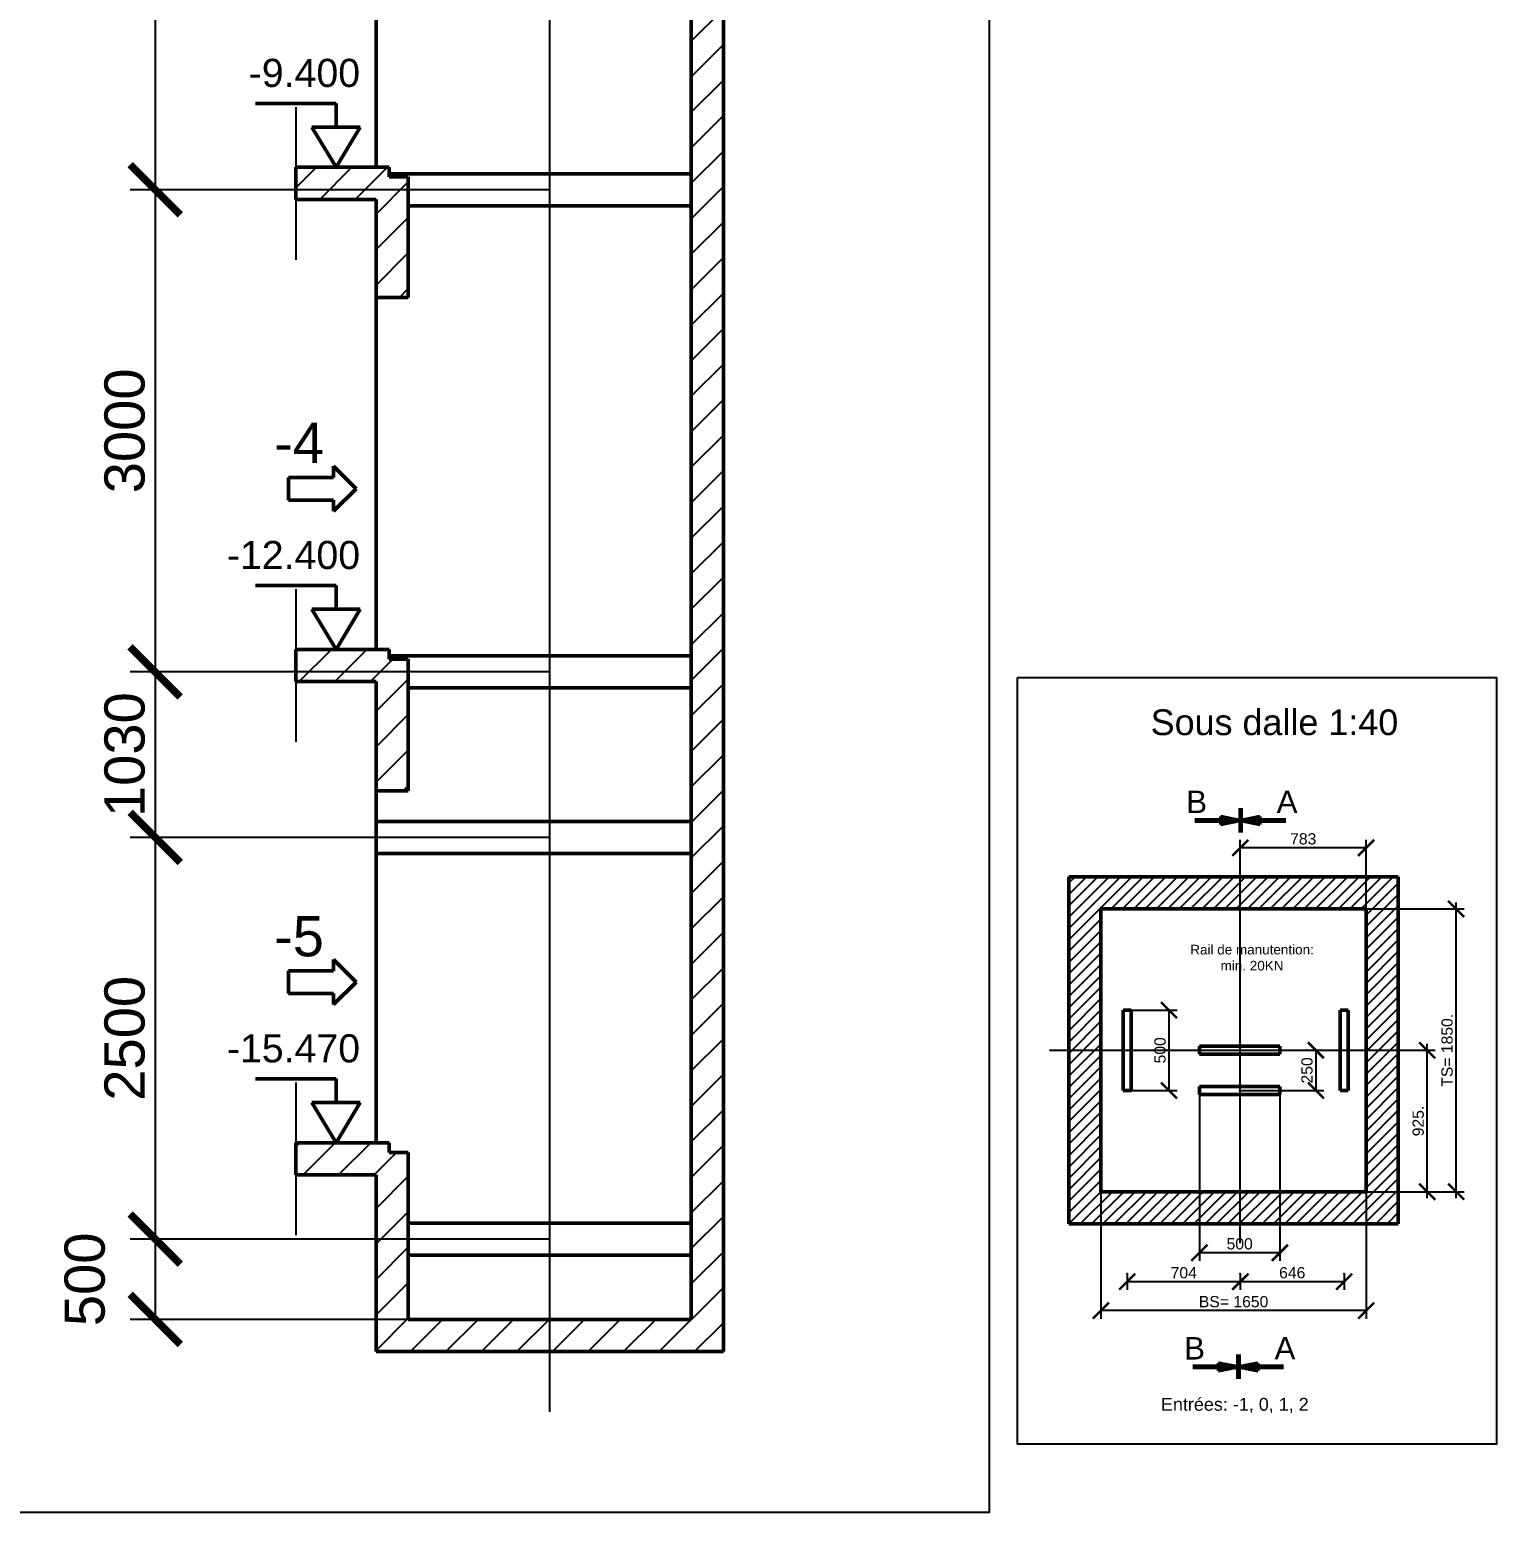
# Model space of a CAD drawing. Header units: millimetres. Extents: x -113 to 79205, y -11371 to 28902.
# Drawn here: x 28776 to 37902, y -625 to 8602 of the extents above; entities that cross this region are included whole.
import ezdxf
from ezdxf.enums import TextEntityAlignment as Align

# ---------------------------------------------------------------- set-up
doc = ezdxf.new("R2010")
doc.units = ezdxf.units.MM
doc.linetypes.add('AM_ISO02W050', pattern=[7.5, 6, -1.5])
doc.linetypes.add('AM_ISO08W050', pattern=[18, 12, -1.5, 3, -1.5])
for name, color, linetype, lineweight in [('AM_0', 7, 'Continuous', 50), ('AM_5', 3, 'Continuous', 25), ('LDBeams-AM_0', 7, 'Continuous', 50), ('LDBeams-AM_6', 2, 'Continuous', 35), ('LDCar-AM_0', 7, 'Continuous', 50), ('LDCar-AM_6', 2, 'Continuous', 35), ('LDShaft-AM_0', 7, 'Continuous', 50), ('LDShaft-AM_3', 6, 'AM_ISO02W050', 25), ('LDShaft-AM_4', 3, 'Continuous', 25), ('LDShaft-AM_5', 3, 'Continuous', 25), ('LDShaft-AM_6', 2, 'Continuous', 35), ('LDShaft-AM_7', 4, 'AM_ISO08W050', 25), ('LDShaft-AM_8', 1, 'Continuous', 25)]:
    doc.layers.add(name, color=color, linetype=linetype, lineweight=lineweight)
doc.layers.add('AM_VIEWS', color=1, linetype='Continuous', lineweight=25, plot=False)
doc.styles.add('LD', font='ARIALUNI.TTF')
doc.styles.get("Standard").update_dxf_attribs({"font": 'ARIALUNI.TTF'})
doc.dimstyles.new('LIFT', dxfattribs={"dimtxt": 2.5, "dimasz": 2.5, "dimexe": 1.25, "dimexo": 0, "dimgap": 0.5, "dimtad": 1, "dimdec": 0, "dimzin": 1, "dimdsep": 46, "dimtxsty": 'LD', "dimblk": 'ARCHTICK', "dimcen": 0, "dimdle": 1, "dimclrd": 3, "dimclre": 3, "dimclrt": 4, "dimadec": 0, "dimazin": 0, "dimtp": 0.1, "dimtm": 0.1, "dimtfac": 0.71, "dimtdec": 0, "dimtix": 1, "dimtmove": 0, "dimatfit": 3, "dimfxl": 1, "dimtolj": 1, "dimarcsym": 0})

# ---------------------------------------------------------------- blocks, each defined once
blk = doc.blocks.new('LD_20150423125455_00000061')
at = {"layer": 'LDShaft-AM_8'}
for p, q in [((0, 7955), (200, 8155)), ((0, 7734), (200, 7934)), ((0, 7513), (200, 7713)), ((0, 7292), (200, 7492)), ((0, 7071.1), (200, 7271.1)), ((-2460, 7041.7), (-2331.7, 7170)), ((-2310.8, 6970), (-2110.8, 7170)), ((-2089.8, 6970), (-1889.8, 7170)), ((-1960, 6878.8), (-1760, 7078.8)), ((0, 6850.1), (200, 7050.1)), ((-1960, 6657.9), (-1760, 6857.9)), ((0, 6629.1), (200, 6829.1)), ((-1960, 6436.9), (-1760, 6636.9)), ((0, 6408.2), (200, 6608.2)), ((-1815.9, 6360), (-1760, 6415.9)), ((0, 6187.2), (200, 6387.2)), ((0, 5966.2), (200, 6166.2)), ((0, 5745.2), (200, 5945.2)), ((0, 5524.3), (200, 5724.3)), ((0, 5303.3), (200, 5503.3)), ((0, 5082.3), (200, 5282.3)), ((0, 4861.4), (200, 5061.4)), ((0, 4640.4), (200, 4840.4)), ((0, 4419.4), (200, 4619.4)), ((0, 4198.4), (200, 4398.4)), ((-2460, 4169.1), (-2459.1, 4170)), ((-2438.2, 3970), (-2238.2, 4170)), ((-2217.2, 3970), (-2017.2, 4170)), ((0, 3977.5), (200, 4177.5)), ((-1996.2, 3970), (-1856.2, 4110)), ((-1960, 3785.2), (-1760, 3985.2)), ((0, 3756.5), (200, 3956.5)), ((-1960, 3564.3), (-1760, 3764.3)), ((0, 3535.5), (200, 3735.5)), ((-1960, 3343.3), (-1760, 3543.3)), ((0, 3314.6), (200, 3514.6)), ((-1792.3, 3290), (-1760, 3322.3)), ((0, 3093.6), (200, 3293.6)), ((0, 2872.6), (200, 3072.6)), ((0, 2651.7), (200, 2851.7)), ((0, 2430.7), (200, 2630.7)), ((0, 2209.7), (200, 2409.7)), ((0, 1988.7), (200, 2188.7)), ((0, 1767.8), (200, 1967.8)), ((0, 1546.8), (200, 1746.8)), ((0, 1325.8), (200, 1525.8)), ((0, 1104.9), (200, 1304.9)), ((-2460, 1075.5), (-2435.5, 1100)), ((-2414.6, 900), (-2214.6, 1100)), ((-2193.6, 900), (-1993.6, 1100)), ((-1972.6, 900), (-1832.6, 1040)), ((0, 883.9), (200, 1083.9)), ((-1960, 691.7), (-1760, 891.7)), ((0, 662.9), (200, 862.9)), ((-1960, 470.7), (-1760, 670.7)), ((0, 441.9), (200, 641.9)), ((-1960, 249.7), (-1760, 449.7)), ((0, 221), (200, 421)), ((-1960, 28.7), (-1760, 228.7)), ((-200, -200), (200, 200)), ((-200, -200), (200, 200)), ((-1960, -192.2), (-1760, 7.8)), ((-1746.8, -200), (-1546.8, 0)), ((-1525.8, -200), (-1325.8, 0)), ((-1304.9, -200), (-1104.9, 0)), ((-1083.9, -200), (-883.9, 0)), ((-862.9, -200), (-662.9, 0)), ((-641.9, -200), (-441.9, 0)), ((-421, -200), (-221, 0)), ((21, -200), (200, -21))]:
    blk.add_line(p, q, dxfattribs=at)
blk = doc.blocks.new('LD_20150423125455_00000062')
at = {"layer": 'LDShaft-AM_0'}
for p, q in [((0, 13310), (0, 0)), ((200, -200), (200, 13169.9999)), ((-1960, 8197.5), (-1960, 7170)), ((-2460, 7169.9999), (-2460, 6969.9999)), ((-1960, 7169.9999), (-2460, 7169.9999)), ((-1880, 7169.9999), (-1960, 7169.9999)), ((-1880, 7110), (-1880, 7169.9999)), ((-1800, 7110), (-1880, 7110)), ((-1760, 7110), (-1800, 7110)), ((-1760, 6360), (-1760, 7110)), ((-2460, 6969.9999), (-1960, 6969.9999)), ((-1960, 6969.9999), (-1960, 6360)), ((-1960, 6360), (-1960, 5222.5)), ((-1960, 6360), (-1800, 6360)), ((-1800, 6360), (-1760, 6360)), ((-1960, 5222.5), (-1960, 5197.5)), ((-1960, 5197.5), (-1960, 4170)), ((-2460, 4169.9999), (-2460, 3969.9999)), ((-1960, 4169.9999), (-2460, 4169.9999)), ((-1880, 4169.9999), (-1960, 4169.9999)), ((-1880, 4110), (-1880, 4169.9999)), ((-1800, 4110), (-1880, 4110)), ((-1760, 4110), (-1800, 4110)), ((-1760, 3290), (-1760, 4110)), ((-2460, 3969.9999), (-1960, 3969.9999)), ((-1960, 3969.9999), (-1960, 3290)), ((-1960, 3290), (-1960, 2152.5)), ((-1960, 3290), (-1800, 3290)), ((-1800, 3290), (-1760, 3290)), ((-1960, 2152.5), (-1960, 2127.5)), ((-1960, 2127.5), (-1960, 1100)), ((-2460, 1099.9999), (-2460, 899.9999)), ((-1960, 1099.9999), (-2460, 1099.9999)), ((-1880, 1099.9999), (-1960, 1099.9999)), ((-1880, 1040), (-1880, 1099.9999)), ((-1760, 1040), (-1880, 1040)), ((-1760, 0), (-1760, 1040)), ((-2460, 899.9999), (-1960, 899.9999)), ((-1960, 899.9999), (-1960, 0)), ((-1960, 0), (-1960, -200)), ((0, 0), (-1760, 0)), ((-1960, -200), (0, -200)), ((0, -200), (40, -200)), ((40, -200), (200, -200))]:
    blk.add_line(p, q, dxfattribs=at)
blk = doc.blocks.new('LD_20150423125455_00000064')
at = {"layer": 'LDShaft-AM_4'}
blk.add_line((-700, 375), (-700, -575.0001), dxfattribs=at)
blk = doc.blocks.new('LD_ENTRY_FLOOR_L')
for p, q in [((-150, 250), (0, 0)), ((0, 0), (150, 250))]:
    blk.add_line(p, q)
at = {"layer": 'AM_0'}
for p, q in [((0, 397.7), (-500, 397.7)), ((0, 250), (0, 397.7)), ((150, 250), (-150, 250))]:
    blk.add_line(p, q, dxfattribs=at)
blk = doc.blocks.new('LD_20150423125455_00000065')
at = {"layer": 'LDCar-AM_0'}
blk.add_blockref('LD_ENTRY_FLOOR_L', (0, 0), dxfattribs=at)
at = {"layer": 'LDCar-AM_0', "style": 'LD'}
blk.add_text('-15.470', height=175, dxfattribs=at).set_placement((150, 500), align=Align.RIGHT)
blk = doc.blocks.new('LD_ENTRY_L')
for p, q in [((0, 0), (-140.6, 140.6)), ((-140.6, 70.3), (-140.6, 140.6)), ((-421.5, -70.3), (-421.5, 70.3)), ((-140.6, 70.3), (-421.5, 70.3)), ((0, 0), (-140.6, -140.6)), ((-140.6, -70.3), (-421.5, -70.3)), ((-140.6, -140.6), (-140.6, -70.3))]:
    blk.add_line(p, q)
blk = doc.blocks.new('LD_20150423125455_00000066')
at = {"layer": 'LDCar-AM_0'}
blk.add_blockref('LD_ENTRY_L', (0, 0), dxfattribs=at)
at = {"layer": 'LDCar-AM_0', "style": 'LD'}
blk.add_text('-5', height=250, dxfattribs=at).set_placement((-200, 160), align=Align.RIGHT)
blk = doc.blocks.new('LD_20150423125455_00000068')
at = {"layer": 'LDShaft-AM_4'}
blk.add_line((-700, 375), (-700, -575.0001), dxfattribs=at)
blk = doc.blocks.new('LD_20150423125455_0000006A')
at = {"layer": 'LDCar-AM_0'}
blk.add_blockref('LD_ENTRY_FLOOR_L', (0, 0), dxfattribs=at)
at = {"layer": 'LDCar-AM_0', "style": 'LD'}
blk.add_text('-12.400', height=175, dxfattribs=at).set_placement((150, 500), align=Align.RIGHT)
blk = doc.blocks.new('LD_20150423125455_0000006B')
at = {"layer": 'LDCar-AM_0'}
blk.add_blockref('LD_ENTRY_L', (0, 0), dxfattribs=at)
at = {"layer": 'LDCar-AM_0', "style": 'LD'}
blk.add_text('-4', height=250, dxfattribs=at).set_placement((-200, 160), align=Align.RIGHT)
blk = doc.blocks.new('LD_20150423125455_0000006C')
at = {"layer": 'LDShaft-AM_4'}
blk.add_line((-700, 375), (-700, -575.0001), dxfattribs=at)
blk = doc.blocks.new('LD_20150423125455_0000006E')
at = {"layer": 'LDCar-AM_0'}
blk.add_blockref('LD_ENTRY_FLOOR_L', (0, 0), dxfattribs=at)
at = {"layer": 'LDCar-AM_0', "style": 'LD'}
blk.add_text('-9.400', height=175, dxfattribs=at).set_placement((150, 500), align=Align.RIGHT)
blk = doc.blocks.new('LD_20150423125455_00000070')
at = {"layer": 'LDShaft-AM_7'}
blk.add_line((0, -22885), (0, 3975), dxfattribs=at)
blk = doc.blocks.new('_ArchTick')
at = {"color": 0, "linetype": 'ByBlock', "const_width": 0.15}
blk.add_lwpolyline([(-0.5, -0.5), (0.5, 0.5)], dxfattribs=at)
blk = doc.blocks.new('*D182')
at = {"layer": 'LDShaft-AM_5', "color": 3, "transparency": 16777216}
for p, q in [((32012.5, 1075), (29401.2, 1075)), ((29557.5, 1075), (29557.5, 575)), ((32012.5, 575), (29401.2, 575))]:
    blk.add_line(p, q, dxfattribs=at)
for p in [(32011.2, 1075), (32011.2, 575)]:
    blk.add_point(p, dxfattribs=at)
at = {"layer": 'LDShaft-AM_5', "color": 3, "transparency": 16777216, "xscale": 312.5, "yscale": 312.5, "zscale": 312.5, "rotation": 90}
blk.add_blockref('_ArchTick', (29557.5, 575), dxfattribs=at)
at = {"layer": 'LDShaft-AM_5', "color": 4, "transparency": 16777216, "insert": (29120, 825), "char_height": 250, "attachment_point": 5, "rotation": 90, "style": 'LD'}
blk.add_mtext('500', dxfattribs=at)
blk = doc.blocks.new('_NONE')
blk = doc.blocks.new('*D183')
at = {"layer": 'LDShaft-AM_5', "color": 3, "transparency": 16777216}
for p, q in [((32012.5, 3575), (29401.2, 3575)), ((29557.5, 3575), (29557.5, 1075)), ((32012.5, 1075), (29401.2, 1075))]:
    blk.add_line(p, q, dxfattribs=at)
for p in [(32011.2, 3575), (32011.2, 1075)]:
    blk.add_point(p, dxfattribs=at)
at = {"layer": 'LDShaft-AM_5', "color": 3, "transparency": 16777216, "xscale": 312.5, "yscale": 312.5, "zscale": 312.5}
for p, rotation in [((29557.5, 3575), 90), ((29557.5, 1075), 270)]:
    blk.add_blockref('_ArchTick', p, dxfattribs=dict(at, rotation=rotation))
at = {"layer": 'LDShaft-AM_5', "color": 4, "transparency": 16777216, "insert": (29495, 2325), "char_height": 250, "attachment_point": 8, "rotation": 90, "style": 'LD'}
blk.add_mtext('2500', dxfattribs=at)
blk = doc.blocks.new('*D184')
at = {"layer": 'LDShaft-AM_5', "color": 3, "transparency": 16777216}
for p, q in [((32012.5, 4605), (29401.2, 4605)), ((29557.5, 4605), (29557.5, 3575)), ((32012.5, 3575), (29401.2, 3575))]:
    blk.add_line(p, q, dxfattribs=at)
for p in [(32011.2, 4605), (32011.2, 3575)]:
    blk.add_point(p, dxfattribs=at)
at = {"layer": 'LDShaft-AM_5', "color": 3, "transparency": 16777216, "xscale": 312.5, "yscale": 312.5, "zscale": 312.5}
for p, rotation in [((29557.5, 4605), 90), ((29557.5, 3575), 270)]:
    blk.add_blockref('_ArchTick', p, dxfattribs=dict(at, rotation=rotation))
at = {"layer": 'LDShaft-AM_5', "color": 4, "transparency": 16777216, "insert": (29495, 4090), "char_height": 250, "attachment_point": 8, "rotation": 90, "style": 'LD'}
blk.add_mtext('1030', dxfattribs=at)
blk = doc.blocks.new('*D185')
at = {"layer": 'LDShaft-AM_5', "color": 3, "transparency": 16777216}
for p, q in [((32012.5, 7605), (29401.2, 7605)), ((29557.5, 7605), (29557.5, 4605)), ((32012.5, 4605), (29401.2, 4605))]:
    blk.add_line(p, q, dxfattribs=at)
for p in [(32011.2, 7605), (32011.2, 4605)]:
    blk.add_point(p, dxfattribs=at)
at = {"layer": 'LDShaft-AM_5', "color": 3, "transparency": 16777216, "xscale": 312.5, "yscale": 312.5, "zscale": 312.5}
for p, rotation in [((29557.5, 7605), 90), ((29557.5, 4605), 270)]:
    blk.add_blockref('_ArchTick', p, dxfattribs=dict(at, rotation=rotation))
at = {"layer": 'LDShaft-AM_5', "color": 4, "transparency": 16777216, "insert": (29495, 6105), "char_height": 250, "attachment_point": 8, "rotation": 90, "style": 'LD'}
blk.add_mtext('3000', dxfattribs=at)
blk = doc.blocks.new('*D186')
at = {"layer": 'LDShaft-AM_5', "color": 3, "transparency": 16777216}
for p, q in [((32012.5, 10705), (29401.2, 10705)), ((29557.5, 10705), (29557.5, 7605)), ((32012.5, 7605), (29401.2, 7605))]:
    blk.add_line(p, q, dxfattribs=at)
for p in [(32011.2, 10705), (32011.2, 7605)]:
    blk.add_point(p, dxfattribs=at)
at = {"layer": 'LDShaft-AM_5', "color": 3, "transparency": 16777216, "xscale": 312.5, "yscale": 312.5, "zscale": 312.5}
for p, rotation in [((29557.5, 10705), 90), ((29557.5, 7605), 270)]:
    blk.add_blockref('_ArchTick', p, dxfattribs=dict(at, rotation=rotation))
at = {"layer": 'LDShaft-AM_5', "color": 4, "transparency": 16777216, "insert": (29495, 9155), "char_height": 250, "attachment_point": 8, "rotation": 90, "style": 'LD'}
blk.add_mtext('3100', dxfattribs=at)
blk = doc.blocks.new('LD_20150423125455_00000081')
at = {"layer": 'LDShaft-AM_8'}
for p, q in [((-200, 1567.8), (192.2, 1960)), ((-200, 1638.5), (121.5, 1960)), ((-200, 1709.2), (50.8, 1960)), ((-200, 1779.9), (-19.9, 1960)), ((-200, 1850.6), (-90.6, 1960)), ((-200, 1921.3), (-161.3, 1960)), ((62.9, 1760), (262.9, 1960)), ((133.7, 1760), (333.7, 1960)), ((204.4, 1760), (404.4, 1960)), ((275.1, 1760), (475.1, 1960)), ((345.8, 1760), (545.8, 1960)), ((416.5, 1760), (616.5, 1960)), ((487.2, 1760), (687.2, 1960)), ((557.9, 1760), (757.9, 1960)), ((628.6, 1760), (828.6, 1960)), ((699.3, 1760), (899.3, 1960)), ((770.1, 1760), (970.1, 1960)), ((840.8, 1760), (1040.8, 1960)), ((911.5, 1760), (1111.5, 1960)), ((982.2, 1760), (1182.2, 1960)), ((1052.9, 1760), (1252.9, 1960)), ((1123.6, 1760), (1323.6, 1960)), ((1194.3, 1760), (1394.3, 1960)), ((1265, 1760), (1465, 1960)), ((1335.7, 1760), (1535.7, 1960)), ((1406.4, 1760), (1606.4, 1960)), ((1477.2, 1760), (1677.2, 1960)), ((1547.9, 1760), (1747.9, 1960)), ((1618.6, 1760), (1818.6, 1960)), ((1650, 1720.7), (1850, 1920.7)), ((1650, 1650), (1850, 1850)), ((1650, 1650), (1850, 1850)), ((1650, 1579.3), (1850, 1779.3)), ((-200, 1497.1), (0, 1697.1)), ((1650, 1508.6), (1850, 1708.6)), ((-200, 1426.3), (0, 1626.3)), ((1650, 1437.9), (1850, 1637.9)), ((-200, 1355.6), (0, 1555.6)), ((-200, 1284.9), (0, 1484.9)), ((1650, 1367.2), (1850, 1567.2)), ((1650, 1296.4), (1850, 1496.4)), ((-200, 1214.2), (0, 1414.2)), ((1650, 1225.7), (1850, 1425.7)), ((-200, 1143.5), (0, 1343.5)), ((1650, 1155), (1850, 1355)), ((-200, 1072.8), (0, 1272.8)), ((-200, 1002.1), (0, 1202.1)), ((1650, 1084.3), (1850, 1284.3)), ((1650, 1013.6), (1850, 1213.6)), ((-200, 931.4), (0, 1131.4)), ((1650, 942.9), (1850, 1142.9)), ((-200, 860.7), (0, 1060.7)), ((1650, 872.2), (1850, 1072.2)), ((-200, 789.9), (0, 989.9)), ((1650, 801.5), (1850, 1001.5)), ((1650, 730.8), (1850, 930.8)), ((-200, 719.2), (0, 919.2)), ((-200, 648.5), (0, 848.5)), ((1650, 660.1), (1850, 860.1)), ((-200, 577.8), (0, 777.8)), ((1650, 589.3), (1850, 789.3)), ((-200, 507.1), (0, 707.1)), ((1650, 518.6), (1850, 718.6)), ((1650, 447.9), (1850, 647.9)), ((-200, 436.4), (0, 636.4)), ((-200, 365.7), (0, 565.7)), ((1650, 377.2), (1850, 577.2)), ((-200, 295), (0, 495)), ((1650, 306.5), (1850, 506.5)), ((-200, 224.3), (0, 424.3)), ((1650, 235.8), (1850, 435.8)), ((-200, 153.6), (0, 353.6)), ((-200, 82.8), (0, 282.8)), ((1650, 165.1), (1850, 365.1)), ((1650, 94.4), (1850, 294.4)), ((-200, 12.1), (0, 212.1)), ((1650, 23.7), (1850, 223.7)), ((-200, -58.6), (0, 141.4)), ((1497.1, -200), (1850, 152.9)), ((-200, -129.3), (0, 70.7)), ((-200, -200), (0, 0)), ((82.8, -200), (282.8, 0)), ((153.6, -200), (353.6, 0)), ((295, -200), (495, 0)), ((436.4, -200), (636.4, 0)), ((648.5, -200), (848.5, 0)), ((719.2, -200), (919.2, 0)), ((860.7, -200), (1060.7, 0)), ((931.4, -200), (1131.4, 0)), ((1072.8, -200), (1272.8, 0)), ((1143.5, -200), (1343.5, 0)), ((1284.9, -200), (1484.9, 0)), ((1426.3, -200), (1626.3, 0)), ((1567.8, -200), (1850, 82.2)), ((1638.5, -200), (1850, 11.5)), ((-200, -200), (0, 0)), ((-129.3, -200), (70.7, 0)), ((-58.6, -200), (141.4, 0)), ((12.1, -200), (212.1, 0)), ((224.3, -200), (424.3, 0)), ((365.7, -200), (565.7, 0)), ((507.1, -200), (707.1, 0)), ((577.8, -200), (777.8, 0)), ((789.9, -200), (989.9, 0)), ((1002.1, -200), (1202.1, 0)), ((1214.2, -200), (1414.2, 0)), ((1355.6, -200), (1555.6, 0)), ((1709.2, -200), (1850, -59.2)), ((1779.9, -200), (1850, -129.9))]:
    blk.add_line(p, q, dxfattribs=at)
blk = doc.blocks.new('DWGSECTION_AABB')
for p, q in [((-10.08, 0.14), (-0.7, 0.14)), ((-10.08, 0.09), (-0.47, 0.09)), ((-10.08, 0.05), (-0.23, 0.05)), ((-10.08, 0), (0, 0)), ((-4.36, 0.87), (0, 0)), ((-4.36, 0.87), (-4.36, 0)), ((-4.36, 0.84), (-4.21, 0.84)), ((-4.36, 0.79), (-3.98, 0.79)), ((-4.36, 0.74), (-3.74, 0.74)), ((-4.36, 0.7), (-3.51, 0.7)), ((-4.36, 0.65), (-3.27, 0.65)), ((-4.36, 0.6), (-3.04, 0.6)), ((-4.36, 0.56), (-2.81, 0.56)), ((-4.36, 0.51), (-2.57, 0.51)), ((-4.36, 0.46), (-2.34, 0.46)), ((-4.36, 0.42), (-2.1, 0.42)), ((-4.36, 0.37), (-1.87, 0.37)), ((-4.36, 0.33), (-1.64, 0.33)), ((-4.36, 0.28), (-1.4, 0.28)), ((-4.36, 0.23), (-1.17, 0.23)), ((-4.36, 0.19), (-0.94, 0.19)), ((-4.36, 0), (-4.36, -0.87)), ((-4.36, -0.87), (0, 0)), ((-0.07, -2.65), (-0.07, 2.74)), ((-0.02, -2.65), (-0.02, 2.74)), ((4.36, 0.87), (0, 0)), ((4.36, -0.87), (0, 0)), ((10.08, 0), (0, 0)), ((0.03, -2.65), (0.03, 2.74)), ((0.07, -2.65), (0.07, 2.74)), ((0.12, -2.65), (0.12, 2.74)), ((0.16, -2.65), (0.16, 2.74)), ((0.21, -2.65), (0.21, 2.74)), ((10.08, 0.05), (0.23, 0.05)), ((10.08, 0.09), (0.47, 0.09)), ((10.08, 0.14), (0.7, 0.14)), ((4.36, 0.19), (0.94, 0.19)), ((4.36, 0.23), (1.17, 0.23)), ((4.36, 0.28), (1.4, 0.28)), ((4.36, 0.33), (1.64, 0.33)), ((4.36, 0.37), (1.87, 0.37)), ((4.36, 0.42), (2.1, 0.42)), ((4.36, 0.46), (2.34, 0.46)), ((4.36, 0.51), (2.57, 0.51)), ((4.36, 0.56), (2.81, 0.56)), ((4.36, 0.6), (3.04, 0.6)), ((4.36, 0.65), (3.27, 0.65)), ((4.36, 0.7), (3.51, 0.7)), ((4.36, 0.74), (3.74, 0.74)), ((4.36, 0.87), (4.36, 0)), ((4.36, 0), (4.36, -0.87)), ((-10.08, -0.05), (-0.23, -0.05)), ((-10.08, -0.09), (-0.47, -0.09)), ((-10.08, -0.14), (-0.7, -0.14)), ((-4.36, -0.19), (-0.94, -0.19)), ((-4.36, -0.23), (-1.17, -0.23)), ((-4.36, -0.28), (-1.4, -0.28)), ((-4.36, -0.33), (-1.64, -0.33)), ((-4.36, -0.37), (-1.87, -0.37)), ((-4.36, -0.42), (-2.1, -0.42)), ((-4.36, -0.46), (-2.34, -0.46)), ((-4.36, -0.51), (-2.57, -0.51)), ((-4.36, -0.56), (-2.81, -0.56)), ((-4.36, -0.6), (-3.04, -0.6)), ((-4.36, -0.65), (-3.27, -0.65)), ((-4.36, -0.7), (-3.51, -0.7)), ((-4.36, -0.74), (-3.74, -0.74)), ((-4.36, -0.79), (-3.98, -0.79)), ((-4.36, -0.84), (-4.21, -0.84)), ((10.08, -0.05), (0.23, -0.05)), ((10.08, -0.09), (0.47, -0.09)), ((10.08, -0.14), (0.7, -0.14)), ((4.36, -0.19), (0.94, -0.19)), ((4.36, -0.23), (1.17, -0.23)), ((4.36, -0.28), (1.4, -0.28)), ((4.36, -0.33), (1.64, -0.33)), ((4.36, -0.37), (1.87, -0.37)), ((4.36, -0.42), (2.1, -0.42)), ((4.36, -0.46), (2.34, -0.46)), ((4.36, -0.51), (2.57, -0.51)), ((4.36, -0.56), (2.81, -0.56)), ((4.36, -0.6), (3.04, -0.6)), ((4.36, -0.65), (3.27, -0.65)), ((4.36, -0.7), (3.51, -0.7)), ((4.36, -0.74), (3.74, -0.74)), ((4.36, -0.79), (3.98, -0.79)), ((4.36, -0.84), (4.21, -0.84))]:
    blk.add_line(p, q)
for s, p in [('B', (-12.04, 1.65)), ('A', (8.06, 1.66))]:
    blk.add_text(s, height=5).set_placement(p)
blk = doc.blocks.new('LD_20150423125455_00000082')
at = {"layer": 'LDShaft-AM_0'}
for p, q in [((0, 1960), (-200, 1960)), ((-200, 1960), (-200, -200)), ((1650, 1960), (0, 1960)), ((1850, 1960), (1650, 1960)), ((1850, -200), (1850, 1960)), ((0, 1760), (0, 0)), ((0, 0), (0, 1760)), ((0, 1760), (1650, 1760)), ((1650, 0), (1650, 1760)), ((1650, 1760), (1650, 0)), ((0, 0), (1650, 0)), ((1650, 0), (0, 0)), ((-200, -200), (0, -200)), ((0, -200), (1650, -200)), ((1650, -200), (1850, -200))]:
    blk.add_line(p, q, dxfattribs=at)
at = {"layer": 'LDShaft-AM_3'}
for p, q in [((-200, 1960), (-200, -200)), ((1850, 1960), (-200, 1960)), ((1850, -200), (1850, 1960)), ((0, 1760), (0, 0)), ((1650, 1760), (0, 1760)), ((1650, 0), (1650, 1760)), ((0, 0), (1650, 0)), ((-200, -200), (1850, -200))]:
    blk.add_line(p, q, dxfattribs=at)
blk = doc.blocks.new('LD_20150423125455_00000083')
at = {"layer": 'LDBeams-AM_0'}
for p, q in [((25, 250), (-25, 250)), ((-25, 250), (-25, -250)), ((25, -250), (25, 250)), ((1375, 250), (1325, 250)), ((1325, 250), (1325, -250)), ((1375, -250), (1375, 250)), ((450, 25), (450, -25)), ((950, 25), (450, 25)), ((950, -25), (950, 25)), ((450, -25), (950, -25)), ((-25, -250), (25, -250)), ((450, -225), (450, -275)), ((950, -225), (450, -225)), ((450, -275), (950, -275)), ((950, -275), (950, -225)), ((1325, -250), (1375, -250))]:
    blk.add_line(p, q, dxfattribs=at)
blk = doc.blocks.new('*D207')
at = {"layer": 'AM_5', "color": 3, "transparency": 16777216}
for p, q in [((36309.2, 860.2), (36309.2, 760.2)), ((36955.2, 860.2), (36955.2, 760.2)), ((36955.2, 810.2), (36309.2, 810.2))]:
    blk.add_line(p, q, dxfattribs=at)
for p in [(36309.2, 859.8), (36955.2, 859.8)]:
    blk.add_point(p, dxfattribs=at)
at = {"layer": 'AM_5', "color": 3, "transparency": 16777216, "xscale": 100, "yscale": 100, "zscale": 100, "rotation": 180}
blk.add_blockref('_ArchTick', (36309.2, 810.2), dxfattribs=at)
at = {"layer": 'AM_5', "color": 3, "transparency": 16777216, "xscale": 100, "yscale": 100, "zscale": 100}
blk.add_blockref('_ArchTick', (36955.2, 810.2), dxfattribs=at)
at = {"layer": 'AM_5', "color": 4, "transparency": 16777216, "insert": (36632.2, 830.2), "char_height": 70, "attachment_point": 8, "style": 'LD'}
blk.add_mtext('646', dxfattribs=at)
blk = doc.blocks.new('*D208')
at = {"layer": 'AM_5', "color": 3, "transparency": 16777216}
for p, q in [((35605.2, 2500.2), (35915.2, 2500.2)), ((35865.2, 2500.2), (35865.2, 2000.2)), ((35605.2, 2000.2), (35915.2, 2000.2))]:
    blk.add_line(p, q, dxfattribs=at)
for p in [(35605.6, 2500.2), (35605.6, 2000.2)]:
    blk.add_point(p, dxfattribs=at)
at = {"layer": 'AM_5', "color": 3, "transparency": 16777216, "xscale": 100, "yscale": 100, "zscale": 100}
for p, rotation in [((35865.2, 2500.2), 90), ((35865.2, 2000.2), 270)]:
    blk.add_blockref('_ArchTick', p, dxfattribs=dict(at, rotation=rotation))
at = {"layer": 'AM_5', "color": 4, "transparency": 16777216, "insert": (35845.2, 2250.2), "char_height": 70, "attachment_point": 8, "rotation": 90, "style": 'LD'}
blk.add_mtext('500', dxfattribs=at)
blk = doc.blocks.new('*D209')
at = {"layer": 'AM_5', "color": 3, "transparency": 16777216}
for p, q in [((35605.2, 860.2), (35605.2, 760.2)), ((36309.2, 860.2), (36309.2, 760.2)), ((36309.2, 810.2), (35605.2, 810.2))]:
    blk.add_line(p, q, dxfattribs=at)
for p in [(35605.2, 859.8), (36309.2, 859.8)]:
    blk.add_point(p, dxfattribs=at)
at = {"layer": 'AM_5', "color": 3, "transparency": 16777216, "xscale": 100, "yscale": 100, "zscale": 100, "rotation": 180}
blk.add_blockref('_ArchTick', (35605.2, 810.2), dxfattribs=at)
at = {"layer": 'AM_5', "color": 3, "transparency": 16777216, "xscale": 100, "yscale": 100, "zscale": 100}
blk.add_blockref('_ArchTick', (36309.2, 810.2), dxfattribs=at)
at = {"layer": 'AM_5', "color": 4, "transparency": 16777216, "insert": (35957.2, 830.2), "char_height": 70, "attachment_point": 8, "style": 'LD'}
blk.add_mtext('704', dxfattribs=at)
blk = doc.blocks.new('*D210')
at = {"layer": 'AM_5', "color": 3, "transparency": 16777216}
for p, q in [((36055.2, 2000.2), (36055.2, 940.2)), ((36555.2, 2000.2), (36555.2, 940.2)), ((36555.2, 990.2), (36055.2, 990.2))]:
    blk.add_line(p, q, dxfattribs=at)
for p in [(36055.2, 1999.8), (36555.2, 1999.8)]:
    blk.add_point(p, dxfattribs=at)
at = {"layer": 'AM_5', "color": 3, "transparency": 16777216, "xscale": 100, "yscale": 100, "zscale": 100, "rotation": 180}
blk.add_blockref('_ArchTick', (36055.2, 990.2), dxfattribs=at)
at = {"layer": 'AM_5', "color": 3, "transparency": 16777216, "xscale": 100, "yscale": 100, "zscale": 100}
blk.add_blockref('_ArchTick', (36555.2, 990.2), dxfattribs=at)
at = {"layer": 'AM_5', "color": 4, "transparency": 16777216, "insert": (36305.2, 1010.2), "char_height": 70, "attachment_point": 8, "style": 'LD'}
blk.add_mtext('500', dxfattribs=at)
blk = doc.blocks.new('*D211')
at = {"layer": 'AM_5', "color": 3, "transparency": 16777216}
for p, q in [((36719.7, 2250.2), (36829.7, 2250.2)), ((36779.7, 2250.2), (36779.7, 2000.2)), ((36305.2, 2000.2), (36829.7, 2000.2))]:
    blk.add_line(p, q, dxfattribs=at)
for p in [(36720.1, 2250.2), (36305.6, 2000.2)]:
    blk.add_point(p, dxfattribs=at)
at = {"layer": 'AM_5', "color": 3, "transparency": 16777216, "xscale": 100, "yscale": 100, "zscale": 100}
for p, rotation in [((36779.7, 2250.2), 270), ((36779.7, 2000.2), 90)]:
    blk.add_blockref('_ArchTick', p, dxfattribs=dict(at, rotation=rotation))
at = {"layer": 'AM_5', "color": 4, "transparency": 16777216, "insert": (36759.7, 2125.2), "char_height": 70, "attachment_point": 8, "rotation": 90, "style": 'LD'}
blk.add_mtext('250', dxfattribs=at)
blk = doc.blocks.new('*D212')
at = {"layer": 'LDShaft-AM_5', "color": 3, "transparency": 16777216}
for p, q in [((35442.2, 2250.2), (35442.2, 580.2)), ((37092.2, 2250.2), (37092.2, 580.2)), ((37092.2, 630.2), (35442.2, 630.2))]:
    blk.add_line(p, q, dxfattribs=at)
for p in [(35442.2, 2249.8), (37092.2, 2249.8)]:
    blk.add_point(p, dxfattribs=at)
at = {"layer": 'LDShaft-AM_5', "color": 3, "transparency": 16777216, "xscale": 100, "yscale": 100, "zscale": 100, "rotation": 180}
blk.add_blockref('_ArchTick', (35442.2, 630.2), dxfattribs=at)
at = {"layer": 'LDShaft-AM_5', "color": 3, "transparency": 16777216, "xscale": 100, "yscale": 100, "zscale": 100}
blk.add_blockref('_ArchTick', (37092.2, 630.2), dxfattribs=at)
at = {"layer": 'LDShaft-AM_5', "color": 4, "transparency": 16777216, "insert": (36267.2, 650.2), "char_height": 70, "attachment_point": 8, "style": 'LD'}
blk.add_mtext('BS= 1650', dxfattribs=at)
blk = doc.blocks.new('*D213')
at = {"layer": 'Defpoints', "color": 0, "transparency": 16777216}
for p in [(36267.2, 3130.2), (37652.2, 3130.2), (36267.2, 1370.2)]:
    blk.add_point(p, dxfattribs=at)
at = {"layer": 'LDShaft-AM_5', "color": 3, "lineweight": -2, "transparency": 16777216}
for p, q in [((37652.2, 1330.2), (37652.2, 3170.2)), ((36267.2, 3130.2), (37702.2, 3130.2)), ((36267.2, 1370.2), (37702.2, 1370.2))]:
    blk.add_line(p, q, dxfattribs=at)
at = {"layer": 'LDShaft-AM_5', "color": 3, "lineweight": -2, "transparency": 16777216, "xscale": 100, "yscale": 100, "zscale": 100}
for p, rotation in [((37652.2, 3130.2), 90), ((37652.2, 1370.2), 270)]:
    blk.add_blockref('_ArchTick', p, dxfattribs=dict(at, rotation=rotation))
at = {"layer": 'LDShaft-AM_5', "color": 4, "transparency": 16777216, "insert": (37596, 2250.2), "char_height": 70, "attachment_point": 5, "rotation": 90, "style": 'LD'}
blk.add_mtext('\\A1;TS= 1850.', dxfattribs=at)
blk = doc.blocks.new('LD_20150423125455_00000084')
at = {"layer": 'LDShaft-AM_7'}
for p, q in [((0, -1200), (0, 1200)), ((-1187, 0), (1103, 0))]:
    blk.add_line(p, q, dxfattribs=at)
blk = doc.blocks.new('*D215')
at = {"layer": 'LDShaft-AM_5', "color": 3, "transparency": 16777216}
for p, q in [((36309.2, 2250.2), (36309.2, 3560.2)), ((37092.2, 3510.2), (36309.2, 3510.2)), ((37092.2, 2250.2), (37092.2, 3560.2))]:
    blk.add_line(p, q, dxfattribs=at)
for p in [(36309.2, 2250.6), (37092.2, 2250.6)]:
    blk.add_point(p, dxfattribs=at)
at = {"layer": 'LDShaft-AM_5', "color": 3, "transparency": 16777216, "xscale": 100, "yscale": 100, "zscale": 100, "rotation": 180}
blk.add_blockref('_ArchTick', (36309.2, 3510.2), dxfattribs=at)
at = {"layer": 'LDShaft-AM_5', "color": 3, "transparency": 16777216, "xscale": 100, "yscale": 100, "zscale": 100}
blk.add_blockref('_ArchTick', (37092.2, 3510.2), dxfattribs=at)
at = {"layer": 'LDShaft-AM_5', "color": 4, "transparency": 16777216, "insert": (36700.7, 3530.2), "char_height": 70, "attachment_point": 8, "style": 'LD'}
blk.add_mtext('783', dxfattribs=at)
blk = doc.blocks.new('*D216')
at = {"layer": 'Defpoints', "color": 0, "transparency": 16777216}
for p in [(36309.2, 2250.2), (37472.2, 2250.2), (36309.2, 1370.2)]:
    blk.add_point(p, dxfattribs=at)
at = {"layer": 'LDShaft-AM_5', "color": 3, "lineweight": -2, "transparency": 16777216}
for p, q in [((36309.2, 2250.2), (37522.2, 2250.2)), ((37472.2, 1330.2), (37472.2, 2290.2)), ((36309.2, 1370.2), (37522.2, 1370.2))]:
    blk.add_line(p, q, dxfattribs=at)
at = {"layer": 'LDShaft-AM_5', "color": 3, "lineweight": -2, "transparency": 16777216, "xscale": 100, "yscale": 100, "zscale": 100}
for p, rotation in [((37472.2, 2250.2), 90), ((37472.2, 1370.2), 270)]:
    blk.add_blockref('_ArchTick', p, dxfattribs=dict(at, rotation=rotation))
at = {"layer": 'LDShaft-AM_5', "color": 4, "transparency": 16777216, "insert": (37416.4, 1810.2), "char_height": 70, "attachment_point": 5, "rotation": 90, "style": 'LD'}
blk.add_mtext('\\A1;925.', dxfattribs=at)

msp = doc.modelspace()

# ---------------------------------------------------------------- linework, layer by layer
at = {"layer": 'AM_0'}
for p, q in [((31012.5, 7705), (32892.5, 7705)), ((31132.5, 7505), (32892.5, 7505)), ((31012.5, 4705), (32892.5, 4705)), ((31132.5, 4505), (32892.5, 4505)), ((30932.5, 3675), (32892.5, 3675)), ((30932.5, 3475), (32892.5, 3475)), ((31132.5, 1175), (32892.5, 1175)), ((31132.5, 975), (32892.5, 975))]:
    msp.add_line(p, q, dxfattribs=at)
at = {"layer": 'AM_VIEWS'}
for points in [[(28200.5, 28244.2), (34747.2, 28244.2), (34747.2, -625), (28200.5, -625)], [(34922.2, 4569.2), (37902.2, 4569.2), (37902.2, -200), (34922.2, -200)]]:
    msp.add_lwpolyline(points, close=True, dxfattribs=at)

# ---------------------------------------------------------------- block references
at = {"layer": 'LDBeams-AM_6'}
msp.add_blockref('LD_20150423125455_00000083', (35605.2, 2250.2), dxfattribs=at)
at = {"layer": 'LDCar-AM_6'}
for name, p in [('LD_20150423125455_0000006E', (30682.5, 7745)), ('LD_20150423125455_0000006B', (30807.5, 5745)), ('LD_20150423125455_0000006A', (30682.5, 4745)), ('LD_20150423125455_00000066', (30807.5, 2675)), ('LD_20150423125455_00000065', (30682.5, 1675))]:
    msp.add_blockref(name, p, dxfattribs=at)
at = {"layer": 'LDShaft-AM_0', "xscale": 28, "yscale": 28, "zscale": 28}
for p in [(36309.2, 3680.2), (36296.2, 279.9)]:
    msp.add_blockref('DWGSECTION_AABB', p, dxfattribs=at)
at = {"layer": 'LDShaft-AM_6'}
for name, p in [('LD_20150423125455_00000070', (32012.5, 22885)), ('LD_20150423125455_00000061', (32892.5, 575)), ('LD_20150423125455_00000062', (32892.5, 575)), ('LD_20150423125455_0000006C', (31132.5, 7745)), ('LD_20150423125455_00000068', (31132.5, 4745)), ('LD_20150423125455_00000084', (36309.2, 2250.2)), ('LD_20150423125455_00000081', (35442.2, 1370.2)), ('LD_20150423125455_00000082', (35442.2, 1370.2)), ('LD_20150423125455_00000064', (31132.5, 1675))]:
    msp.add_blockref(name, p, dxfattribs=at)

# ---------------------------------------------------------------- texts
at = {"layer": 'LDShaft-AM_0', "style": 'LD'}
for s, insert, char_height, attachment_point in [('\\fArial Unicode MS|b0|i0|u0;\\C256;Sous dalle 1:40', (36521.7, 4209.2), 160, 8), ('\\fArial Unicode MS|b0|i0|u0;\\C256;Rail de manutention:\\Pmin. 20KN', (36382.2, 2746), 60, 8), ('\\fArial Unicode MS|b0|i0|u0;\\C256;Entrées: -1, 0, 1, 2', (36275, 40), 80, 5)]:
    msp.add_mtext(s, dxfattribs=dict(at, insert=insert, char_height=char_height, attachment_point=attachment_point))

# ---------------------------------------------------------------- dimensions: what is measured, and where the dimension line sits
at = {"layer": 'AM_5'}
for base, p1, p2, picture, middle in [((35865.2, 2250.2), (35605.2, 2000.2), (35605.2, 2500.2), '*D208', (35865.2, 2250.2)), ((36779.7, 2125.2), (36305.2, 2000.2), (36719.7, 2250.2), '*D211', (36779.7, 2125.2))]:
    dim = msp.add_linear_dim(base=base, p1=p1, p2=p2, angle=90, dimstyle='LIFT', override={"dimscale": 40, "dimtxt": 1.75, "dimtix": 1}, dxfattribs=at)
    dim.commit()
    dim.dimension.update_dxf_attribs({"geometry": picture, "text_midpoint": middle})
for base, p1, p2, picture, middle in [((36305.2, 990.2), (36055.2, 2000.2), (36555.2, 2000.2), '*D210', (36305.2, 990.2)), ((35957.2, 810.2), (35605.2, 860.2), (36309.2, 860.2), '*D209', (35957.2, 810.2)), ((36632.2, 810.2), (36309.2, 860.2), (36955.2, 860.2), '*D207', (36632.2, 810.2))]:
    dim = msp.add_linear_dim(base=base, p1=p1, p2=p2, dimstyle='LIFT', override={"dimscale": 40, "dimtxt": 1.75, "dimtix": 1}, dxfattribs=at)
    dim.commit()
    dim.dimension.update_dxf_attribs({"geometry": picture, "text_midpoint": middle})
at = {"layer": 'LDShaft-AM_5'}
for base, p1, p2, override, picture, middle in [((29557.5, 9155), (32012.5, 7605), (32012.5, 10705), {"dimscale": 125, "dimtxt": 2, "dimtix": 1}, '*D186', (29557.5, 9155)), ((29557.5, 6105), (32012.5, 4605), (32012.5, 7605), {"dimscale": 125, "dimtxt": 2, "dimtix": 1}, '*D185', (29557.5, 6105)), ((29557.5, 4090), (32012.5, 3575), (32012.5, 4605), {"dimscale": 125, "dimtxt": 2, "dimtix": 1}, '*D184', (29557.5, 4090)), ((29557.5, 2325), (32012.5, 1075), (32012.5, 3575), {"dimscale": 125, "dimtxt": 2, "dimtix": 1}, '*D183', (29557.5, 2325)), ((29557.5, 825), (32012.5, 575), (32012.5, 1075), {"dimscale": 125, "dimtxt": 2, "dimblk2": 'NONE', "dimtix": 1, "dimtmove": 2}, '*D182', (29120, 825))]:
    dim = msp.add_linear_dim(base=base, p1=p1, p2=p2, angle=90, dimstyle='LIFT', override=override, dxfattribs=at)
    dim.commit()
    dim.dimension.update_dxf_attribs({"geometry": picture, "text_midpoint": middle})
dim = msp.add_linear_dim(base=(36700.7, 3510.2), p1=(36309.2, 2250.2), p2=(37092.2, 2250.2), dimstyle='LIFT', override={"dimscale": 40, "dimtxt": 1.75, "dimtix": 1}, dxfattribs=at)
dim.commit()
dim.dimension.update_dxf_attribs({"geometry": '*D215', "text_midpoint": (36700.7, 3510.2)})
for base, p1, p2, text, picture, middle in [((37652.2, 3130.2), (36267.2, 1370.2), (36267.2, 3130.2), 'TS= 1850.', '*D213', (37596, 2250.2)), ((37472.2, 2250.2), (36309.2, 1370.2), (36309.2, 2250.2), '925.', '*D216', (37416.4, 1810.2))]:
    dim = msp.add_linear_dim(base=base, p1=p1, p2=p2, angle=90, text=text, dimstyle='LIFT', override={"dimscale": 40, "dimtxt": 1.75, "dimpost": '', "dimtix": 1}, dxfattribs=at)
    dim.commit()
    dim.dimension.update_dxf_attribs({"geometry": picture, "text_midpoint": middle})
dim = msp.add_linear_dim(base=(36267.2, 630.2), p1=(35442.2, 2250.2), p2=(37092.2, 2250.2), text='BS= <>', dimstyle='LIFT', override={"dimscale": 40, "dimtxt": 1.75, "dimtix": 1}, dxfattribs=at)
dim.commit()
dim.dimension.update_dxf_attribs({"geometry": '*D212', "text_midpoint": (36267.2, 630.2)})

doc.saveas('drawing.dxf')
